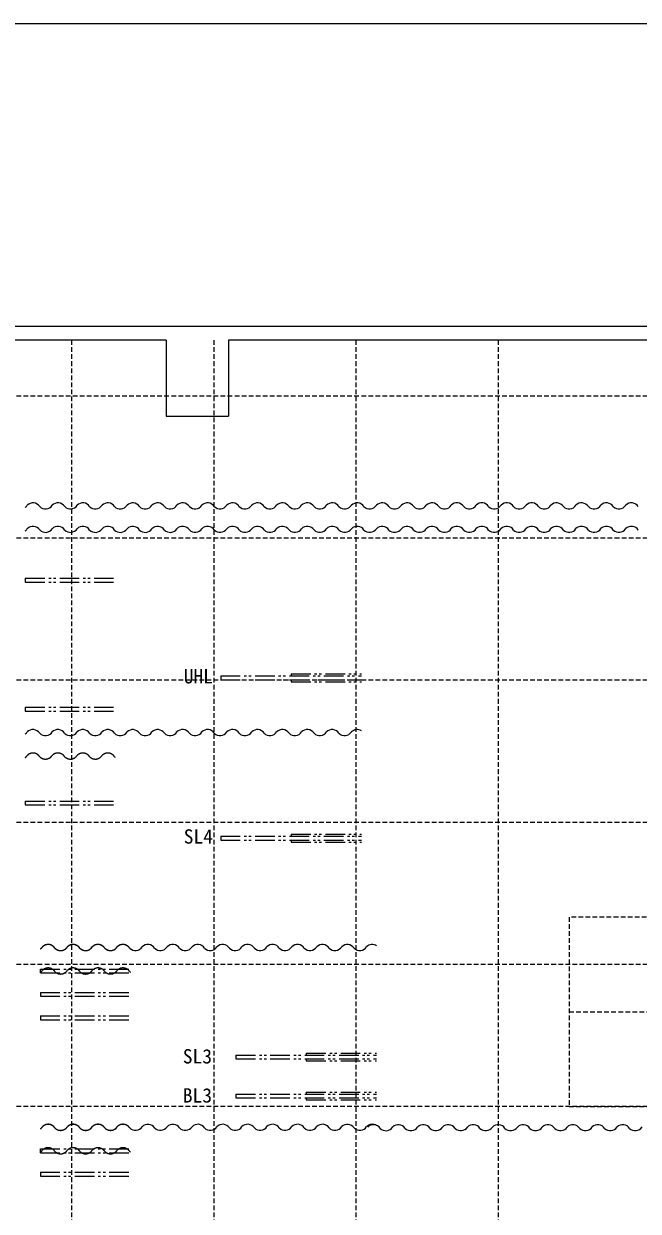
# Model space of a CAD drawing. Units: millimetres, scale not verified. Extents: x -10957 to 29043, y -19395 to 8905.
# Drawn here: x -2695 to 5165, y -6288 to 8905 of the extents above; entities that cross this region are included whole.
import ezdxf
from ezdxf.enums import TextEntityAlignment as Align

# ---------------------------------------------------------------- set-up
doc = ezdxf.new("R2010")
doc.units = ezdxf.units.MM
doc.header["$LTSCALE"] = 50
doc.linetypes.add('DASHED1', pattern=[1.8, 1.2, -0.6])
doc.linetypes.add('DOUBLE_CHAIN1', pattern=[8.8, 5, -1, 0.6, -0.6, 0.6, -1])
for name, color, linetype, lineweight in [('D-0', 7, 'Continuous', 18), ('D-A', 7, 'Continuous', 18), ('D-E', 4, 'DASHED1', 18), ('F-F', 7, 'Continuous', 18)]:
    doc.layers.add(name, color=color, linetype=linetype, lineweight=lineweight)
doc.styles.add('ＭＳ ゴシック', font='')
doc.styles.get('ＭＳ ゴシック').set_extended_font_data('MS Gothic')

msp = doc.modelspace()

# ---------------------------------------------------------------- linework, layer by layer
at = {"layer": 'D-0'}
for p, q in [((-7062.53, 5036.31), (24712.47, 5036.31)), ((5324.97, 4856.31), (-75.03, 4856.31)), ((-75.03, 4856.31), (-75.03, 3886.31))]:
    msp.add_line(p, q, dxfattribs=at)
at = {"layer": 'D-0', "linetype": 'DOUBLE_CHAIN1'}
for p, q in [((-2675.03, 1810.61), (-2675.03, 1762.01)), ((-2675.03, 1810.61), (-1525.03, 1810.61)), ((-2675.03, 1762.01), (-1525.03, 1762.01)), ((-175.03, 560.61), (-175.03, 512.01)), ((-175.03, 560.61), (1624.97, 560.61)), ((-175.03, 512.01), (1624.97, 512.01)), ((724.97, 586.31), (724.97, 560.61)), ((724.97, 586.31), (1624.97, 586.31)), ((724.97, 512.01), (724.97, 486.31)), ((724.97, 486.31), (1624.97, 486.31)), ((-2675.03, 160.61), (-2675.03, 112.01)), ((-2675.03, 160.61), (-1525.03, 160.61)), ((-2675.03, 112.01), (-1525.03, 112.01)), ((-2675.03, -1039.39), (-2675.03, -1087.99)), ((-2675.03, -1039.39), (-1525.03, -1039.39)), ((-2675.03, -1087.99), (-1525.03, -1087.99)), ((-175.03, -1489.39), (-175.03, -1537.99)), ((-175.03, -1489.39), (1624.97, -1489.39)), ((724.97, -1463.69), (724.97, -1489.39)), ((724.97, -1463.69), (1624.97, -1463.69)), ((-175.03, -1537.99), (1624.97, -1537.99)), ((724.97, -1537.99), (724.97, -1563.69)), ((724.97, -1563.69), (1624.97, -1563.69)), ((-2481.06, -3237.99), (-1331.06, -3237.99)), ((-2481.06, -3489.39), (-2481.06, -3537.99)), ((-2481.06, -3489.39), (-1331.06, -3489.39)), ((-2481.06, -3537.99), (-1331.06, -3537.99)), ((-2481.06, -3789.39), (-2481.06, -3837.99)), ((-2481.06, -3789.39), (-1331.06, -3789.39)), ((-2481.06, -3837.99), (-1331.06, -3837.99)), ((18.94, -4289.39), (18.94, -4337.99)), ((18.94, -4289.39), (1818.94, -4289.39)), ((18.94, -4337.99), (1818.94, -4337.99)), ((918.94, -4263.69), (918.94, -4289.39)), ((918.94, -4263.69), (1818.94, -4263.69)), ((918.94, -4337.99), (918.94, -4363.69)), ((918.94, -4363.69), (1818.94, -4363.69)), ((18.94, -4789.39), (18.94, -4837.99)), ((18.94, -4789.39), (1818.94, -4789.39)), ((18.94, -4837.99), (1818.94, -4837.99)), ((918.94, -4763.69), (918.94, -4789.39)), ((918.94, -4763.69), (1818.94, -4763.69)), ((918.94, -4837.99), (918.94, -4863.69)), ((918.94, -4863.69), (1818.94, -4863.69)), ((-2481.06, -5538.37), (-1331.06, -5538.37)), ((-2481.06, -5789.39), (-2481.06, -5837.99)), ((-2481.06, -5789.39), (-1331.06, -5789.39)), ((-2481.06, -5837.99), (-1331.06, -5837.99))]:
    msp.add_line(p, q, dxfattribs=at)
at = {"layer": 'D-0', "linetype": 'DASHED1'}
for p, q in [((4279.97, -2524.69), (4279.97, -4948.69)), ((4279.97, -3736.69), (13369.97, -3736.69)), ((4279.97, -4948.69), (13369.97, -4948.69))]:
    msp.add_line(p, q, dxfattribs=at)
at = {"layer": 'D-0'}
for points in [[(-875.03, 4856.31), (-6075.03, 4856.31), (-6075.03, 3886.31)], [(-875.03, 4856.31), (-875.03, 3886.31), (-75.03, 3886.31)]]:
    msp.add_lwpolyline(points, dxfattribs=at)
at = {"layer": 'D-0', "linetype": 'DASHED1'}
msp.add_lwpolyline([(13369.97, -4948.69), (13369.97, -2524.69), (4279.97, -2524.69)], dxfattribs=at)
at = {"layer": 'D-0', "linetype": 'DOUBLE_CHAIN1'}
for points in [[(-2481.06, -3237.99), (-2481.06, -3189.39), (-1331.06, -3189.39)], [(-2481.06, -5538.37), (-2481.06, -5489.77), (-1331.06, -5489.77)]]:
    msp.add_lwpolyline(points, dxfattribs=at)
at = {"layer": 'D-0'}
for centre, radius, start, end in [((-2735.77, 2800.52), 102.93, 306.38443, 326.9322), ((-2576.28, 2672.07), 102.91, 33.07422, 135.37154), ((-2416.84, 2800.58), 102.93, 224.6619, 326.9322), ((-2257.39, 2672.01), 102.95, 33.06149, 135.30471), ((-2097.95, 2800.64), 102.98, 224.72844, 326.94493), ((-1938.5, 2671.95), 103, 33.04873, 135.2383), ((-1779.06, 2800.7), 103.02, 224.79499, 326.95756), ((-1619.61, 2671.88), 103.05, 33.03619, 135.17168), ((-1460.17, 2800.77), 103.07, 224.86176, 326.96977), ((-1300.72, 2671.82), 103.09, 33.02396, 135.10521), ((-1141.28, 2800.83), 103.12, 224.92807, 326.98222), ((-981.84, 2671.76), 103.14, 33.0117, 135.03846), ((-822.39, 2800.89), 103.16, 224.99505, 326.99434), ((-662.64, 2672.4), 102.91, 33.07422, 135.37154), ((-503.2, 2800.91), 102.93, 224.6619, 326.9322), ((-343.75, 2672.34), 102.95, 33.06149, 135.30471), ((-184.31, 2800.98), 102.98, 224.72844, 326.94493), ((-24.86, 2672.28), 103, 33.04873, 135.2383), ((134.58, 2801.04), 103.02, 224.79499, 326.95756), ((294.03, 2672.22), 103.05, 33.03619, 135.17168), ((453.47, 2801.1), 103.07, 224.86176, 326.96977), ((612.91, 2672.15), 103.09, 33.02396, 135.10521), ((772.36, 2801.16), 103.12, 224.92807, 326.98222), ((931.8, 2672.09), 103.14, 33.0117, 135.03846), ((1091.25, 2801.23), 103.16, 224.99505, 326.99434), ((1250.69, 2672.03), 103.19, 32.99968, 134.9714), ((1410.14, 2801.29), 103.21, 225.06218, 327.00626), ((1569.58, 2671.96), 103.24, 32.98811, 134.90414), ((1729.02, 2801.35), 103.26, 225.12912, 327.01777), ((1888.47, 2671.9), 103.28, 32.97637, 134.83753), ((2047.91, 2801.42), 103.31, 225.19604, 327.02946), ((2207.36, 2671.84), 103.33, 32.96505, 134.77015), ((2366.8, 2801.48), 103.36, 225.26327, 327.04076), ((2526.24, 2671.77), 103.38, 32.95353, 134.70304), ((2685.69, 2801.55), 103.41, 225.33084, 327.05207), ((2845.13, 2671.71), 103.43, 32.94237, 134.63523), ((3004.58, 2801.61), 103.45, 225.39877, 327.06302), ((3164.02, 2671.64), 103.48, 32.93145, 134.56742), ((3323.46, 2801.68), 103.5, 225.46654, 327.07402), ((3482.91, 2671.57), 103.53, 32.92059, 134.49939), ((3642.35, 2801.75), 103.56, 225.53475, 327.08463), ((3801.8, 2671.51), 103.58, 32.91001, 134.43129), ((3961.24, 2801.81), 103.61, 225.60281, 327.09528), ((4120.68, 2671.44), 103.63, 32.8995, 134.36296), ((4280.13, 2801.88), 103.66, 225.67133, 327.10555), ((4439.57, 2671.37), 103.68, 32.88926, 134.29456), ((4599.01, 2801.95), 103.71, 225.73969, 327.11586), ((4758.46, 2671.31), 103.73, 32.87913, 134.22594), ((4917.9, 2802.02), 103.76, 225.80846, 327.12575), ((5077.34, 2671.24), 103.79, 32.86966, 134.15725), ((-2735.77, 2500.52), 102.93, 306.38443, 326.9322), ((-2576.28, 2372.07), 102.91, 33.07422, 135.37154), ((-2416.84, 2500.58), 102.93, 224.6619, 326.9322), ((-2257.39, 2372.01), 102.95, 33.06149, 135.30471), ((-2097.95, 2500.64), 102.98, 224.72844, 326.94493), ((-1938.5, 2371.95), 103, 33.04873, 135.2383), ((-1779.06, 2500.7), 103.02, 224.79499, 326.95756), ((-1619.61, 2371.88), 103.05, 33.03619, 135.17168), ((-1460.17, 2500.77), 103.07, 224.86176, 326.96977), ((-1300.72, 2371.82), 103.09, 33.02396, 135.10521), ((-1141.28, 2500.83), 103.12, 224.92807, 326.98222), ((-981.84, 2371.76), 103.14, 33.0117, 135.03846), ((-822.39, 2500.89), 103.16, 224.99505, 326.99434), ((-662.64, 2372.4), 102.91, 33.07422, 135.37154), ((-503.2, 2500.91), 102.93, 224.6619, 326.9322), ((-343.75, 2372.34), 102.95, 33.06149, 135.30471), ((-184.31, 2500.98), 102.98, 224.72844, 326.94493), ((-24.86, 2372.28), 103, 33.04873, 135.2383), ((134.58, 2501.04), 103.02, 224.79499, 326.95756), ((294.03, 2372.22), 103.05, 33.03619, 135.17168), ((453.47, 2501.1), 103.07, 224.86176, 326.96977), ((612.91, 2372.15), 103.09, 33.02396, 135.10521), ((772.36, 2501.16), 103.12, 224.92807, 326.98222), ((931.8, 2372.09), 103.14, 33.0117, 135.03846), ((1091.25, 2501.23), 103.16, 224.99505, 326.99434), ((1250.69, 2372.03), 103.19, 32.99968, 134.9714), ((1410.14, 2501.29), 103.21, 225.06218, 327.00626), ((1569.58, 2371.96), 103.24, 32.98811, 134.90414), ((1729.02, 2501.35), 103.26, 225.12912, 327.01777), ((1888.47, 2371.9), 103.28, 32.97637, 134.83753), ((2047.91, 2501.42), 103.31, 225.19604, 327.02946), ((2207.36, 2371.84), 103.33, 32.96505, 134.77015), ((2366.8, 2501.48), 103.36, 225.26327, 327.04076), ((2526.24, 2371.77), 103.38, 32.95353, 134.70304), ((2685.69, 2501.55), 103.41, 225.33084, 327.05207), ((2845.13, 2371.71), 103.43, 32.94237, 134.63523), ((3004.58, 2501.61), 103.45, 225.39877, 327.06302), ((3164.02, 2371.64), 103.48, 32.93145, 134.56742), ((3323.46, 2501.68), 103.5, 225.46654, 327.07402), ((3482.91, 2371.57), 103.53, 32.92059, 134.49939), ((3642.35, 2501.75), 103.56, 225.53475, 327.08463), ((3801.8, 2371.51), 103.58, 32.91001, 134.43129), ((3961.24, 2501.81), 103.61, 225.60281, 327.09528), ((4120.68, 2371.44), 103.63, 32.8995, 134.36296), ((4280.13, 2501.88), 103.66, 225.67133, 327.10555), ((4439.57, 2371.37), 103.68, 32.88926, 134.29456), ((4599.01, 2501.95), 103.71, 225.73969, 327.11586), ((4758.46, 2371.31), 103.73, 32.87913, 134.22594), ((4917.9, 2502.02), 103.76, 225.80846, 327.12575), ((5077.34, 2371.24), 103.79, 32.86966, 134.15725), ((-2576.6, -228.26), 102.91, 33.07422, 135.37154), ((-2257.71, -228.32), 102.95, 33.06149, 135.30471), ((-1938.82, -228.38), 103, 33.04873, 135.2383), ((-1619.93, -228.44), 103.05, 33.03619, 135.17168), ((-1301.04, -228.51), 103.09, 33.02396, 135.10521), ((-982.15, -228.57), 103.14, 33.0117, 135.03846), ((-662.96, -227.92), 102.91, 33.07422, 135.37154), ((-344.07, -227.99), 102.95, 33.06149, 135.30471), ((-25.18, -228.05), 103, 33.04873, 135.2383), ((293.71, -228.11), 103.05, 33.03619, 135.17168), ((612.6, -228.17), 103.09, 33.02396, 135.10521), ((931.49, -228.23), 103.14, 33.0117, 135.03846), ((1250.37, -228.3), 103.19, 32.99968, 134.9714), ((1569.26, -228.36), 103.24, 57.34532, 134.90414), ((-2736.09, -99.8), 102.93, 306.38443, 326.9322), ((-2417.15, -99.75), 102.93, 224.6619, 326.9322), ((-2098.26, -99.68), 102.98, 224.72844, 326.94493), ((-1779.38, -99.62), 103.02, 224.79499, 326.95756), ((-1460.49, -99.56), 103.07, 224.86176, 326.96977), ((-1141.6, -99.5), 103.12, 224.92807, 326.98222), ((-822.71, -99.43), 103.16, 224.99505, 326.99434), ((-503.51, -99.41), 102.93, 224.6619, 326.9322), ((-184.62, -99.35), 102.98, 224.72844, 326.94493), ((134.26, -99.29), 103.02, 224.79499, 326.95756), ((453.15, -99.23), 103.07, 224.86176, 326.96977), ((772.04, -99.16), 103.12, 224.92807, 326.98222), ((1090.93, -99.1), 103.16, 224.99505, 326.99434), ((1409.82, -99.04), 103.21, 225.06218, 327.00626), ((-2382.63, -2977.87), 102.91, 33.07422, 135.37154), ((-2063.74, -2977.93), 102.95, 33.06149, 135.30471), ((-1744.85, -2977.99), 103, 33.04873, 135.2383), ((-1425.96, -2978.06), 103.05, 33.03619, 135.17168), ((-1107.07, -2978.12), 103.09, 33.02396, 135.10521), ((-788.18, -2978.18), 103.14, 33.0117, 135.03846), ((-468.99, -2977.54), 102.91, 33.07422, 135.37154), ((-150.1, -2977.6), 102.95, 33.06149, 135.30471), ((168.79, -2977.66), 103, 33.04873, 135.2383), ((487.68, -2977.72), 103.05, 33.03619, 135.17168), ((806.57, -2977.79), 103.09, 33.02396, 135.10521), ((1125.46, -2977.85), 103.14, 33.0117, 135.03846), ((1444.34, -2977.91), 103.19, 32.99968, 134.9714), ((1763.23, -2977.98), 103.24, 57.34532, 134.90414), ((-2542.12, -2849.42), 102.93, 306.38443, 326.9322), ((-2223.18, -2849.36), 102.93, 224.6619, 326.9322), ((-1904.29, -2849.3), 102.98, 224.72844, 326.94493), ((-1585.41, -2849.24), 103.02, 224.79499, 326.95756), ((-1266.52, -2849.17), 103.07, 224.86176, 326.96977), ((-947.63, -2849.11), 103.12, 224.92807, 326.98222), ((-628.74, -2849.05), 103.16, 224.99505, 326.99434), ((-309.54, -2849.03), 102.93, 224.6619, 326.9322), ((9.35, -2848.96), 102.98, 224.72844, 326.94493), ((328.23, -2848.9), 103.02, 224.79499, 326.95756), ((647.12, -2848.84), 103.07, 224.86176, 326.96977), ((966.01, -2848.78), 103.12, 224.92807, 326.98222), ((1284.9, -2848.71), 103.16, 224.99505, 326.99434), ((1603.79, -2848.65), 103.21, 225.06218, 327.00626), ((-2542.12, -5149.8), 102.93, 306.38443, 326.9322), ((-2382.63, -5278.26), 102.91, 33.07422, 135.37154), ((-2223.18, -5149.75), 102.93, 224.6619, 326.9322), ((-2063.74, -5278.32), 102.95, 33.06149, 135.30471), ((-1904.29, -5149.68), 102.98, 224.72844, 326.94493), ((-1744.85, -5278.38), 103, 33.04873, 135.2383), ((-1585.41, -5149.62), 103.02, 224.79499, 326.95756), ((-1425.96, -5278.44), 103.05, 33.03619, 135.17168), ((-1266.52, -5149.56), 103.07, 224.86176, 326.96977), ((-1107.07, -5278.51), 103.09, 33.02396, 135.10521), ((-947.63, -5149.5), 103.12, 224.92807, 326.98222), ((-788.18, -5278.57), 103.14, 33.0117, 135.03846), ((-628.74, -5149.43), 103.16, 224.99505, 326.99434), ((-468.99, -5277.92), 102.91, 33.07422, 135.37154), ((-309.54, -5149.41), 102.93, 224.6619, 326.9322), ((-150.1, -5277.99), 102.95, 33.06149, 135.30471), ((9.35, -5149.35), 102.98, 224.72844, 326.94493), ((168.79, -5278.05), 103, 33.04873, 135.2383), ((328.23, -5149.29), 103.02, 224.79499, 326.95756), ((487.68, -5278.11), 103.05, 33.03619, 135.17168), ((647.12, -5149.23), 103.07, 224.86176, 326.96977), ((806.57, -5278.17), 103.09, 33.02396, 135.10521), ((966.01, -5149.16), 103.12, 224.92807, 326.98222), ((1125.46, -5278.23), 103.14, 33.0117, 135.03846), ((1284.9, -5149.1), 103.16, 224.99505, 326.99434), ((1444.34, -5278.3), 103.19, 32.99968, 134.9714), ((1603.79, -5149.04), 103.21, 225.06218, 327.00626), ((1763.23, -5278.36), 103.24, 57.34532, 134.90414), ((1777.58, -5283.47), 103.26, 32.98223, 134.87088), ((1937.02, -5154.02), 103.28, 225.16247, 327.02363), ((2096.46, -5283.53), 103.31, 32.97054, 134.80396), ((2255.91, -5153.95), 103.33, 225.22985, 327.03495), ((2415.35, -5283.6), 103.36, 32.95924, 134.73673), ((2574.8, -5153.89), 103.38, 225.29696, 327.04647), ((2734.24, -5283.66), 103.41, 32.94793, 134.66916), ((2893.68, -5153.82), 103.43, 225.36477, 327.05763), ((3053.13, -5283.73), 103.45, 32.93698, 134.60123), ((3212.57, -5153.76), 103.48, 225.43258, 327.06855), ((3372.02, -5283.8), 103.5, 32.92598, 134.53346), ((3531.46, -5153.69), 103.53, 225.50061, 327.07941), ((3690.9, -5283.86), 103.56, 32.91537, 134.46525), ((3850.35, -5153.62), 103.58, 225.56871, 327.08999), ((4009.79, -5283.93), 103.61, 32.90472, 134.39719), ((4169.23, -5153.56), 103.63, 225.63704, 327.1005), ((4328.68, -5284), 103.66, 32.89445, 134.32867), ((4488.12, -5153.49), 103.68, 225.70544, 327.11074), ((4647.57, -5284.06), 103.71, 32.88414, 134.26031), ((4807.01, -5153.42), 103.73, 225.77406, 327.12087), ((4966.45, -5284.13), 103.76, 32.87425, 134.19154), ((5125.9, -5153.35), 103.79, 225.84275, 327.13034)]:
    msp.add_arc(centre, radius, start, end, dxfattribs=at)
at = {"layer": 'D-0', "linetype": 'DOUBLE_CHAIN1'}
for centre, radius, start, end in [((-2576.6, -528.32), 102.91, 33.07422, 135.37154), ((-2257.71, -528.38), 102.95, 33.06149, 135.30471), ((-1938.82, -528.44), 103, 33.04873, 135.2383), ((-1619.93, -528.5), 103.05, 33.03619, 135.17168), ((-2736.09, -399.86), 102.93, 306.38443, 326.9322), ((-2417.15, -399.81), 102.93, 224.6619, 326.9322), ((-2098.26, -399.74), 102.98, 224.72844, 326.94493), ((-1779.38, -399.68), 103.02, 224.79499, 326.95756), ((-1460.49, -399.62), 103.07, 224.86176, 231.22661), ((-2382.63, -2977.87), 102.91, 33.07422, 135.37154), ((-2063.74, -2977.93), 102.95, 33.06149, 135.30471), ((-1744.85, -2977.99), 103, 33.04873, 135.2383), ((-1425.96, -2978.06), 103.05, 33.03619, 135.17168), ((-2542.12, -2849.42), 102.93, 306.38443, 326.9322), ((-2223.18, -2849.36), 102.93, 224.6619, 326.9322), ((-1904.29, -2849.3), 102.98, 224.72844, 326.94493), ((-1585.41, -2849.24), 103.02, 224.79499, 326.95756), ((-1266.52, -2849.17), 103.07, 224.86176, 231.22661), ((-2382.63, -3277.93), 102.91, 33.07422, 135.37154), ((-2063.74, -3277.99), 102.95, 33.06149, 135.30471), ((-1744.85, -3278.05), 103, 33.04873, 135.2383), ((-1425.96, -3278.12), 103.05, 33.03619, 135.17168), ((-2542.12, -3149.48), 102.93, 306.38443, 326.9322), ((-2223.18, -3149.42), 102.93, 224.6619, 326.9322), ((-1904.29, -3149.36), 102.98, 224.72844, 326.94493), ((-1585.41, -3149.3), 103.02, 224.79499, 326.95756), ((-1266.52, -3149.23), 103.07, 224.86176, 231.22661), ((-2542.12, -5149.8), 102.93, 306.38443, 326.9322), ((-2382.63, -5278.26), 102.91, 33.07422, 135.37154), ((-2223.18, -5149.75), 102.93, 224.6619, 326.9322), ((-2063.74, -5278.32), 102.95, 33.06149, 135.30471), ((-1904.29, -5149.68), 102.98, 224.72844, 326.94493), ((-1744.85, -5278.38), 103, 33.04873, 135.2383), ((-1585.41, -5149.62), 103.02, 224.79499, 326.95756), ((-1425.96, -5278.44), 103.05, 33.03619, 135.17168), ((-1266.52, -5149.56), 103.07, 224.86176, 231.22661), ((-2542.12, -5449.86), 102.93, 306.38443, 326.9322), ((-2382.63, -5578.32), 102.91, 33.07422, 135.37154), ((-2223.18, -5449.81), 102.93, 224.6619, 326.9322), ((-2063.74, -5578.38), 102.95, 33.06149, 135.30471), ((-1904.29, -5449.74), 102.98, 224.72844, 326.94493), ((-1744.85, -5578.44), 103, 33.04873, 135.2383), ((-1585.41, -5449.68), 103.02, 224.79499, 326.95756), ((-1425.96, -5578.5), 103.05, 33.03619, 135.17168), ((-1266.52, -5449.62), 103.07, 224.86176, 231.22661)]:
    msp.add_arc(centre, radius, start, end, dxfattribs=at)
at = {"layer": 'D-E'}
for p, q in [((-2083.03, 4856.31), (-2083.03, -12673.69)), ((-265.03, 4856.31), (-265.03, -12063.69)), ((1552.97, 4856.31), (1552.97, -12533.69)), ((3370.97, 4856.31), (3370.97, -12533.69)), ((29042.96, 4141.31), (-10957.04, 4141.31)), ((29042.96, 2323.31), (-10957.04, 2323.31)), ((29042.96, 505.31), (-10957.04, 505.31)), ((29042.96, -1312.69), (-10957.04, -1312.69)), ((29042.96, -3130.69), (-10957.04, -3130.69)), ((29042.96, -4948.69), (-10957.04, -4948.69))]:
    msp.add_line(p, q, dxfattribs=at)
at = {"layer": 'F-F'}
msp.add_line((29042.96, 8905.13), (-10957.04, 8905.13), dxfattribs=at)

# ---------------------------------------------------------------- texts
at = {"layer": 'D-A', "style": 'ＭＳ ゴシック'}
for s, p in [('UHL', (-648.64, 410.48)), ('SL4', (-648.64, -1639.52)), ('SL3', (-660.41, -4451.99)), ('BL3', (-660.41, -4951.99))]:
    msp.add_text(s, height=183.3, dxfattribs=at).set_placement(p, align=Align.BOTTOM_LEFT)

doc.saveas('drawing.dxf')
